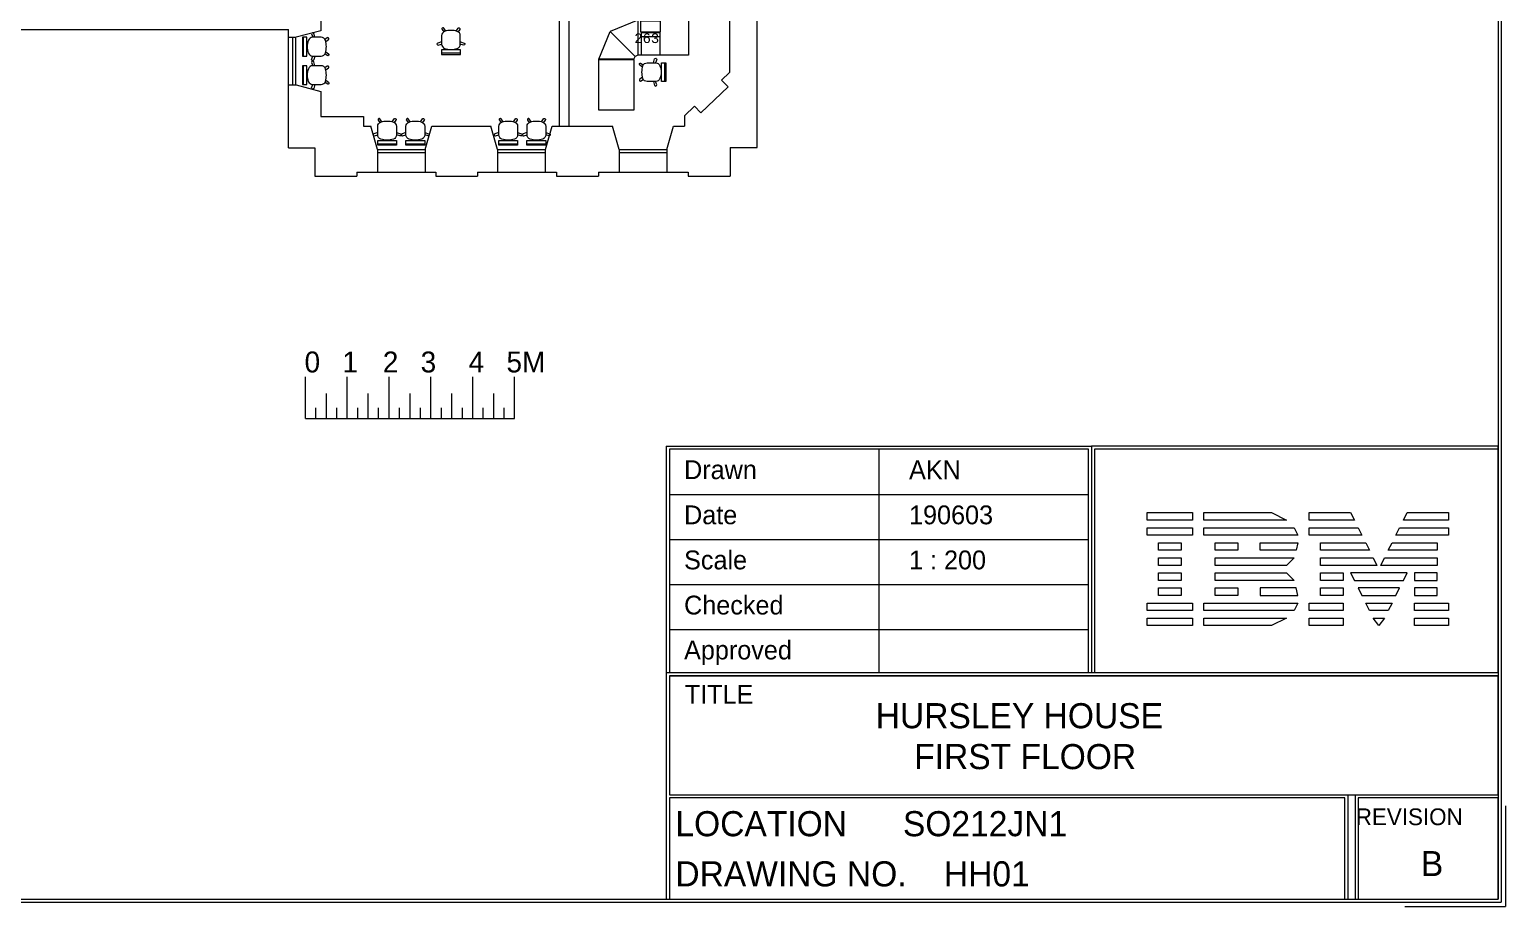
# Model space of a CAD drawing. Extents: x 0 to 84000, y 0 to 59400.
# Drawn here: x 48723 to 84000, y 0 to 20954 of the extents above; entities that cross this region are included whole.
import ezdxf
from ezdxf.enums import TextEntityAlignment as Align

# ---------------------------------------------------------------- set-up
doc = ezdxf.new("R2010")
doc.units = 0
doc.header["$MEASUREMENT"] = 0
doc.layers.get('0').update_dxf_attribs({"linetype": 'CONTINUOUS', "lineweight": 18})
for name, color, linetype, lineweight in [('001BUILDING', 7, 'CONTINUOUS', 18), ('001FORMAT', 7, 'CONTINUOUS', 18), ('725FURNITURE', 4, 'CONTINUOUS', 18), ('RM', 6, 'CONTINUOUS', 18), ('RM$TXT', 7, 'CONTINUOUS', 18)]:
    doc.layers.add(name, color=color, linetype=linetype, lineweight=lineweight)
doc.styles.add('MONOTXT', font='MONOTXT')

# ---------------------------------------------------------------- blocks, each defined once
blk = doc.blocks.new('IBMLOGO')
for p, q in [((0, 15.75), (0, 16.875)), ((0, 16.875), (6.75, 16.875)), ((6.75, 15.75), (0, 15.75)), ((6.75, 16.875), (6.75, 15.75)), ((8.4375, 15.75), (8.4375, 16.875)), ((8.4375, 16.875), (18.5625, 16.875)), ((20.8125, 15.75), (8.4375, 15.75)), ((18.5625, 16.875), (20.8125, 15.75)), ((24.1875, 15.75), (24.1875, 16.875)), ((24.1875, 16.875), (30.375, 16.875)), ((30.9375, 15.75), (24.1875, 15.75)), ((30.375, 16.875), (30.9375, 15.75)), ((38.25, 15.75), (38.8125, 16.875)), ((45, 15.75), (38.25, 15.75)), ((38.8125, 16.875), (45, 16.875)), ((45, 16.875), (45, 15.75)), ((0, 13.5), (0, 14.625)), ((0, 14.625), (6.75, 14.625)), ((6.75, 13.5), (0, 13.5)), ((6.75, 14.625), (6.75, 13.5)), ((8.4375, 13.5), (8.4375, 14.625)), ((8.4375, 14.625), (21.9375, 14.625)), ((22.5, 13.5), (8.4375, 13.5)), ((21.9375, 14.625), (22.5, 13.5)), ((24.1875, 13.5), (24.1875, 14.625)), ((24.1875, 14.625), (31.5, 14.625)), ((32.0625, 13.5), (24.1875, 13.5)), ((31.5, 14.625), (32.0625, 13.5)), ((37.125, 13.5), (37.6875, 14.625)), ((45, 13.5), (37.125, 13.5)), ((37.6875, 14.625), (45, 14.625)), ((45, 14.625), (45, 13.5)), ((1.6875, 11.25), (1.6875, 12.375)), ((1.6875, 12.375), (5.0625, 12.375)), ((5.0625, 11.25), (1.6875, 11.25)), ((5.0625, 12.375), (5.0625, 11.25)), ((10.125, 11.25), (10.125, 12.375)), ((10.125, 12.375), (13.5, 12.375)), ((13.5, 11.25), (10.125, 11.25)), ((13.5, 12.375), (13.5, 11.25)), ((16.875, 11.25), (16.875, 12.375)), ((16.875, 12.375), (22.5, 12.375)), ((22.2187, 11.25), (16.875, 11.25)), ((22.5, 12.375), (22.2187, 11.25)), ((25.875, 11.25), (25.875, 12.375)), ((25.875, 12.375), (32.625, 12.375)), ((33.1875, 11.25), (25.875, 11.25)), ((32.625, 12.375), (33.1875, 11.25)), ((36, 11.25), (36.5625, 12.375)), ((43.3125, 11.25), (36, 11.25)), ((36.5625, 12.375), (43.3125, 12.375)), ((43.3125, 12.375), (43.3125, 11.25)), ((1.6875, 9), (1.6875, 10.125)), ((1.6875, 10.125), (5.0625, 10.125)), ((5.0625, 9), (1.6875, 9)), ((5.0625, 10.125), (5.0625, 9)), ((10.125, 9), (10.125, 10.125)), ((10.125, 10.125), (21.9375, 10.125)), ((20.8125, 9), (10.125, 9)), ((21.9375, 10.125), (20.8125, 9)), ((25.875, 9), (25.875, 10.125)), ((25.875, 10.125), (33.75, 10.125)), ((34.3125, 9), (25.875, 9)), ((33.75, 10.125), (34.3125, 9)), ((34.875, 9), (35.4375, 10.125)), ((43.3125, 9), (34.875, 9)), ((35.4375, 10.125), (43.3125, 10.125)), ((43.3125, 10.125), (43.3125, 9)), ((1.6875, 6.75), (1.6875, 7.875)), ((1.6875, 7.875), (5.0625, 7.875)), ((5.0625, 6.75), (1.6875, 6.75)), ((5.0625, 7.875), (5.0625, 6.75)), ((10.125, 6.75), (10.125, 7.875)), ((10.125, 7.875), (20.8125, 7.875)), ((21.9375, 6.75), (10.125, 6.75)), ((20.8125, 7.875), (21.9375, 6.75)), ((25.875, 6.75), (25.875, 7.875)), ((25.875, 7.875), (29.25, 7.875)), ((29.25, 6.75), (25.875, 6.75)), ((29.25, 7.875), (29.25, 6.75)), ((30.375, 7.875), (30.9375, 6.75)), ((38.8125, 7.875), (30.375, 7.875)), ((30.9375, 6.75), (38.25, 6.75)), ((38.25, 6.75), (38.8125, 7.875)), ((43.3125, 7.875), (39.9375, 7.875)), ((39.9375, 7.875), (39.9375, 6.75)), ((39.9375, 6.75), (43.3125, 6.75)), ((43.3125, 6.75), (43.3125, 7.875)), ((1.6875, 4.5), (1.6875, 5.625)), ((1.6875, 5.625), (5.0625, 5.625)), ((5.0625, 4.5), (1.6875, 4.5)), ((5.0625, 5.625), (5.0625, 4.5)), ((10.125, 4.5), (10.125, 5.625)), ((10.125, 5.625), (13.5, 5.625)), ((13.5, 4.5), (10.125, 4.5)), ((13.5, 5.625), (13.5, 4.5)), ((16.875, 5.625), (16.875, 4.5)), ((22.2187, 5.625), (16.875, 5.625)), ((16.875, 4.5), (22.5, 4.5)), ((22.5, 4.5), (22.2187, 5.625)), ((25.875, 4.5), (25.875, 5.625)), ((25.875, 5.625), (29.25, 5.625)), ((29.25, 4.5), (25.875, 4.5)), ((29.25, 5.625), (29.25, 4.5)), ((31.5, 5.625), (32.0625, 4.5)), ((37.6875, 5.625), (31.5, 5.625)), ((32.0625, 4.5), (37.125, 4.5)), ((37.125, 4.5), (37.6875, 5.625)), ((43.3125, 5.625), (39.9375, 5.625)), ((39.9375, 5.625), (39.9375, 4.5)), ((39.9375, 4.5), (43.3125, 4.5)), ((43.3125, 4.5), (43.3125, 5.625)), ((0, 2.25), (0, 3.375)), ((0, 3.375), (6.75, 3.375)), ((6.75, 2.25), (0, 2.25)), ((6.75, 3.375), (6.75, 2.25)), ((8.4375, 2.25), (8.4375, 3.375)), ((8.4375, 3.375), (22.5, 3.375)), ((21.9375, 2.25), (8.4375, 2.25)), ((22.5, 3.375), (21.9375, 2.25)), ((24.1875, 2.25), (24.1875, 3.375)), ((24.1875, 3.375), (29.25, 3.375)), ((29.25, 2.25), (24.1875, 2.25)), ((29.25, 3.375), (29.25, 2.25)), ((32.625, 3.375), (36.5625, 3.375)), ((33.1875, 2.25), (32.625, 3.375)), ((36, 2.25), (33.1875, 2.25)), ((36.5625, 3.375), (36, 2.25)), ((39.9375, 2.25), (39.9375, 3.375)), ((39.9375, 3.375), (45, 3.375)), ((45, 2.25), (39.9375, 2.25)), ((45, 3.375), (45, 2.25)), ((0, 0), (0, 1.125)), ((0, 1.125), (6.75, 1.125)), ((6.75, 0), (0, 0)), ((6.75, 1.125), (6.75, 0)), ((8.4375, 0), (8.4375, 1.125)), ((8.4375, 1.125), (20.8125, 1.125)), ((18.5625, 0), (8.4375, 0)), ((20.8125, 1.125), (18.5625, 0)), ((24.1875, 0), (24.1875, 1.125)), ((24.1875, 1.125), (29.25, 1.125)), ((29.25, 0), (24.1875, 0)), ((29.25, 1.125), (29.25, 0)), ((33.75, 1.125), (35.4375, 1.125)), ((34.5937, 0), (33.75, 1.125)), ((35.4375, 1.125), (34.5937, 0)), ((39.9375, 0), (39.9375, 1.125)), ((39.9375, 1.125), (45, 1.125)), ((45, 0), (39.9375, 0)), ((45, 1.125), (45, 0))]:
    blk.add_line(p, q)
blk = doc.blocks.new('scale')
for points in [[(0, 0), (0, 1000)], [(1000, 0), (1000, 1000)], [(2000, 0), (2000, 1000)], [(3000, 0), (3000, 1000)], [(4000, 0), (4000, 1000)], [(5000, 0), (5000, 1000)], [(500, 0), (500, 599)], [(1500, 0), (1500, 599)], [(2500, 0), (2500, 599)], [(3500, 0), (3500, 599)], [(4500, 0), (4500, 599)], [(0, 0), (5000, 0)], [(250, 0), (250, 260)], [(750, 0), (750, 260)], [(1250, 0), (1250, 260)], [(1750, 0), (1750, 260)], [(2250, 0), (2250, 260)], [(2750, 0), (2750, 260)], [(3250, 0), (3250, 260)], [(3750, 0), (3750, 260)], [(4250, 0), (4250, 260)], [(4750, 0), (4750, 260)]]:
    blk.add_lwpolyline(points)
for s, p in [('0', (-21, 1104)), ('1', (883, 1104)), ('2', (1849, 1104)), ('3', (2753, 1104)), ('4', (3901, 1104)), ('5M', (4805, 1104))]:
    blk.add_text(s, height=500).set_placement(p)
blk = doc.blocks.new('scale1to200')
at = {"layer": 'RM'}
blk.add_blockref('scale', (109, 8), dxfattribs=at)
blk = doc.blocks.new('TERM')
blk.add_line((449, 364), (17, 364))
for points in [[(17, 809), (455, 809), (455, 274), (17, 274)], [(0, 0), (481, 0), (481, 254), (0, 254)]]:
    blk.add_lwpolyline(points, close=True)
blk = doc.blocks.new('TBL-1210')
blk.add_lwpolyline([(0, 839.99832), (1209.99758, 839.99832), (1209.99758, 0), (0, 0)], close=True)
blk = doc.blocks.new('CHAIR')
blk.add_line((-225, -321), (225, -321))
for points in [[(-224, -100), (-224, 100, -0.322923), (-150, 202, -0.162834), (151, 202, -0.323725), (224, 100), (224, -100, -0.314936), (151, -204, -0.176261), (-150, -205, -0.314131), (-224, -100, -0.913611)], [(-123, 210), (-171, 277, 1.000002), (-211, 247), (-171, 193)], [(123, 210), (171, 277, -1.000002), (211, 247), (171, 193)], [(-225, -48), (-316, -77, 0.940476), (-304, -126), (-224, -100)], [(225, -48), (316, -77, -0.940476), (304, -126), (224, -100)]]:
    blk.add_lwpolyline(points, format="xyb")
blk.add_lwpolyline([(-225, -240), (225, -240), (225, -348), (-225, -348)], close=True)
blk = doc.blocks.new('SECDESK')
for p, q in [((-661, 274), (0, 0)), ((-661, -566), (-661, 274)), ((-594, -594), (0, 0)), ((274, -661), (0, 0)), ((-661, -566), (-594, -594)), ((-566, -661), (-594, -594)), ((274, -661), (-566, -661))]:
    blk.add_line(p, q)
for name, p, rotation in [('TBL-1210', (-666, 274), 180), ('TBL-1210', (274, -1876), 90), ('TERM', (249, -1207), 90)]:
    blk.add_blockref(name, p, dxfattribs=dict(rotation=rotation))
blk.add_blockref('CHAIR', (-970, -986))

msp = doc.modelspace()

# ---------------------------------------------------------------- linework, layer by layer
at = {"layer": '001BUILDING', "linetype": 'Continuous'}
for p, q in [((61381, 26304), (61381, 18645)), ((65454, 25064), (65454, 19925)), ((61614, 24724), (61614, 18645)), ((55682, 22274), (55682, 20924)), ((66112, 18132), (66112, 22131)), ((43207, 20954), (54909, 20954)), ((54909, 18131), (54909, 20954)), ((55683, 20924), (55093, 20769)), ((54909, 20770), (55092, 20770)), ((55017, 19630), (55017, 20770)), ((55092, 19630), (55092, 20770)), ((65266, 19745), (65454, 19924)), ((54909, 19630), (55092, 19630)), ((55093, 19629), (55683, 19474)), ((55682, 19475), (55682, 18875)), ((64768, 18964), (65418, 19586)), ((65266, 19745), (65418, 19586)), ((64378, 18894), (64616, 19122)), ((64616, 19123), (64768, 18964)), ((55682, 18875), (56702, 18875)), ((56702, 18875), (56702, 18645)), ((64377, 18895), (64377, 18645)), ((56702, 18645), (56882, 18645)), ((57043, 18087), (56883, 18644)), ((58182, 18087), (58342, 18645)), ((58341, 18645), (59751, 18645)), ((59912, 18087), (59752, 18645)), ((61052, 18087), (61212, 18645)), ((61211, 18645), (62657, 18645)), ((62818, 18087), (62658, 18645)), ((63957, 18087), (64117, 18645)), ((64117, 18645), (64377, 18645)), ((54909, 18131), (55546, 18131)), ((55546, 18131), (55546, 17447)), ((57042, 18087), (57042, 17547)), ((57043, 18087), (58182, 18087)), ((57043, 18012), (58182, 18012)), ((58181, 18087), (58181, 17547)), ((59911, 18087), (59911, 17547)), ((59912, 18087), (61052, 18087)), ((59912, 18012), (61052, 18012)), ((61051, 18087), (61051, 17547)), ((62817, 18087), (62817, 17547)), ((62817, 18087), (63957, 18087)), ((62817, 18012), (63957, 18012)), ((63957, 18087), (63957, 17547)), ((65467, 18132), (66112, 18132)), ((65467, 18132), (65467, 17447)), ((55546, 17447), (56546, 17447)), ((56546, 17547), (56546, 17447)), ((56546, 17547), (58433, 17547)), ((58433, 17547), (58433, 17447)), ((58433, 17447), (59433, 17447)), ((59433, 17547), (61321, 17547)), ((59433, 17547), (59433, 17447)), ((61321, 17547), (61321, 17447)), ((61321, 17447), (62321, 17447)), ((62321, 17547), (64467, 17547)), ((62321, 17547), (62321, 17447)), ((64467, 17547), (64467, 17447)), ((64467, 17447), (65467, 17447))]:
    msp.add_line(p, q, dxfattribs=at)
at = {"layer": '001FORMAT'}
for p, q in [((83900, 59300), (83900, 100)), ((83825, 59225), (83825, 175)), ((63943, 11000), (74105, 11000)), ((63943, 11000), (63943, 5587)), ((69024, 10925), (69024, 5587)), ((64018, 9847), (74030, 9847)), ((64018, 8770), (74030, 8770)), ((64018, 7692), (74030, 7692)), ((64018, 6615), (74030, 6615)), ((63943, 5587), (83825, 5587)), ((63943, 5587), (63943, 175)), ((64018, 5512), (83825, 5512)), ((64018, 5512), (64018, 2670)), ((80232, 2670), (80232, 175)), ((80407, 2670), (80407, 175)), ((84000, 2403), (84000, 0)), ((100, 100), (83900, 100)), ((175, 175), (83825, 175)), ((81597, 0), (84000, 0))]:
    msp.add_line(p, q, dxfattribs=at)
for points in [[(74105, 11000), (74105, 5587), (83825, 5587), (83825, 11000)], [(64018, 10925), (64018, 5587), (74030, 5587), (74030, 10925)], [(74181, 10925), (74181, 5587), (83825, 5587), (83825, 10925)], [(64018, 5512), (64018, 2670), (83825, 2670), (83825, 5512)], [(64018, 2595), (64018, 175), (80157, 175), (80157, 2595)], [(80482, 2595), (80482, 175), (83825, 175), (83825, 2595)]]:
    msp.add_lwpolyline(points, close=True, dxfattribs=at)

# ---------------------------------------------------------------- block references
at = {"layer": '001FORMAT', "xscale": 160, "yscale": 160, "zscale": 160}
msp.add_blockref('IBMLOGO', (75439, 6710), dxfattribs=at)
at = {"layer": '725FURNITURE', "linetype": 'Continuous', "rotation": 89.99999999999999}
msp.add_blockref('SECDESK', (62601, 20905), dxfattribs=at)
at = {"layer": '725FURNITURE', "linetype": 'Continuous', "xscale": -1, "rotation": 270}
for p in [(55592, 20545), (55592, 19864)]:
    msp.add_blockref('CHAIR', p, dxfattribs=at)
at = {"layer": '725FURNITURE', "linetype": 'Continuous', "xscale": -1}
msp.add_blockref('CHAIR', (58795, 20708), dxfattribs=at)
at = {"layer": '725FURNITURE', "linetype": 'Continuous'}
for p in [(57270, 18540), (57945, 18540), (60164, 18540), (60838, 18540)]:
    msp.add_blockref('CHAIR', p, dxfattribs=at)
at = {"layer": 'RM'}
msp.add_blockref('scale1to200', (55209, 11648), dxfattribs=at)

# ---------------------------------------------------------------- texts
at = {"layer": '001FORMAT'}
for s, height, p in [('Drawn', 450, (64368, 10211)), ('AKN', 450, (69745, 10209)), ('Date', 450, (64368, 9133)), ('190603', 450, (69745, 9132)), ('Scale', 450, (64368, 8055)), ('1 : 200', 450, (69745, 8055)), ('Checked', 450, (64368, 6977)), ('Approved', 450, (64368, 5903)), ('TITLE', 450, (64385, 4842)), ('HURSLEY HOUSE', 600, (68948, 4258)), ('FIRST FLOOR', 600, (69868, 3281)), (' LOCATION      SO212JN1', 600, (63937, 1678)), (' REVISION', 400, (80273, 1943)), (' DRAWING NO.    HH01', 600, (63937, 480)), ('B', 600, (81978, 726))]:
    msp.add_text(s, height=height, dxfattribs=at).set_placement(p)
at = {"layer": 'RM$TXT', "style": 'MONOTXT'}
msp.add_text('263', height=230, dxfattribs=at).set_placement((63475, 20631), align=Align.CENTER)

doc.saveas('drawing.dxf')
